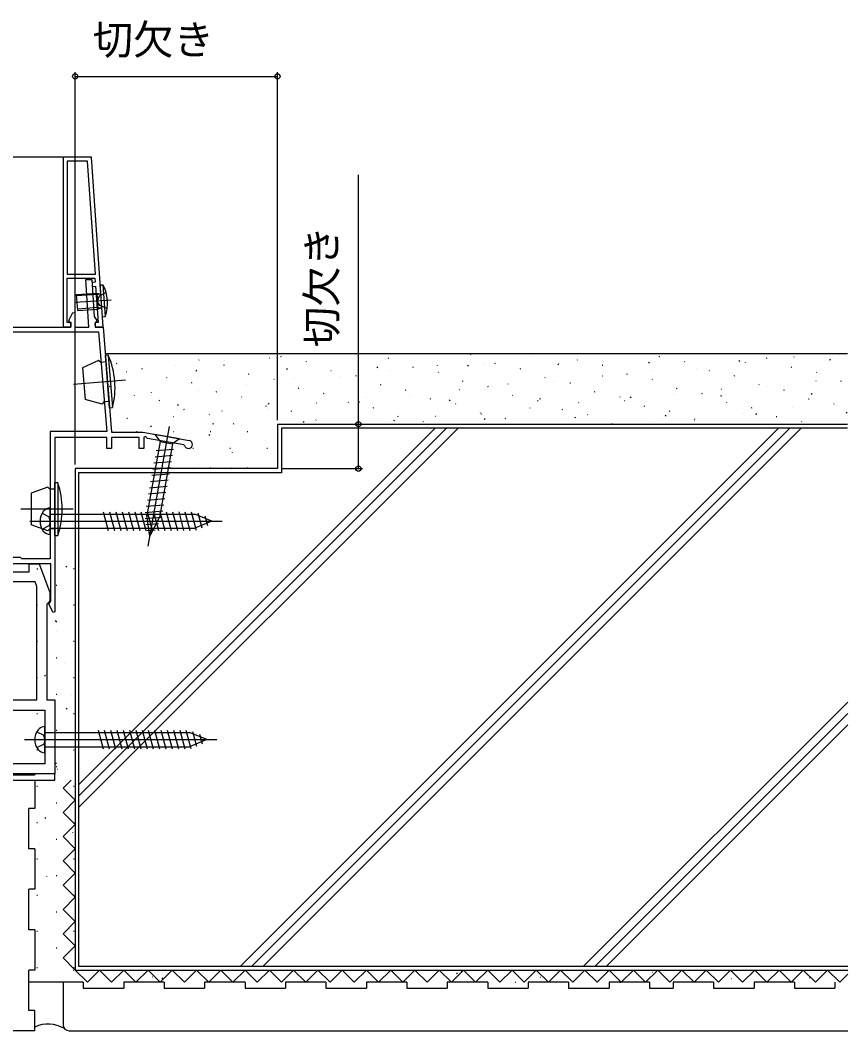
# Model space of a CAD drawing. Units: millimetres, scale not verified. Extents: x -525 to 525, y -783 to 779.
# Drawn here: x 132.4 to 337, y -449.9 to -200 of the extents above; entities that cross this region are included whole.
import ezdxf
from ezdxf.enums import TextEntityAlignment as Align

# ---------------------------------------------------------------- set-up
doc = ezdxf.new("R2010")
doc.units = ezdxf.units.MM
doc.header["$LTSCALE"] = 4
for name, color, linetype in [('0-2_YKK_11', 7, 'Continuous'), ('0-4_YKK_12', 2, 'Continuous'), ('0-5_YKK_13', 4, 'Continuous'), ('0-7_YKK_D', 6, 'Continuous'), ('0-9_YSS_K', 3, 'Continuous')]:
    doc.layers.add(name, color=color, linetype=linetype)
doc.styles.add('ＭＳ ゴシック', font='')
doc.styles.get('ＭＳ ゴシック').set_extended_font_data('MS Gothic')

msp = doc.modelspace()

# ---------------------------------------------------------------- linework, layer by layer
at = {"layer": '0-2_YKK_11'}
for points in [[(152.922, -275.8), (150, -233.9), (143, -233.9), (143, -275.8), (145, -275.8), (145, -274.8), (144, -274.8), (144, -263.8), (150.882, -263.8), (150.952, -264.802), (150.154, -264.858), (150.223, -265.856), (151.021, -265.8), (151.649, -274.8), (150.9, -274.8), (150.9, -275.8)], [(151.013, -262.8), (149.067, -234.9), (144, -234.9), (144, -262.8)], [(117.4, -333.2), (117.4, -277.1), (151.793, -277.1), (153.78, -301.7), (139.8, -301.7), (139.8, -333.2), (132.8, -333.2), (132.5, -332.9), (124.5, -332.9), (124.2, -333.2)], [(136.5, -368.1), (136.5, -340.051), (136.08, -338.9), (123, -338.9), (123, -340.4), (118.5, -340.4), (118.5, -368.1)], [(118.5, -370.6), (138.5, -370.6), (138.5, -383.9), (118.5, -383.9)]]:
    msp.add_lwpolyline(points, close=True, dxfattribs=at)
for points in [[(116, -332.4), (116, -275.9), (144.9, -275.9), (144.9, -274.992), (144.65, -274.696), (144.432, -274.266), (145.438, -272.253), (145.9, -272.363), (145.9, -275.9), (149.397, -275.9), (148.597, -264.1), (150.1, -264.1), (150.724, -273.302), (151.349, -274.233), (151.12, -274.699), (150.84, -275.019), (150.9, -275.9), (152.9, -275.9), (155, -301.9), (162.745, -301.9), (174.174, -303.915)], [(173.046, -305.2), (172.812, -304.995), (163.891, -303.422), (163.346, -302.965), (163, -303.127), (163, -305.9), (161.8, -305.9), (161.8, -303.2), (155, -303.2), (155, -305.9), (153.8, -305.9), (153.8, -303.2), (141, -303.2), (141, -346.332), (140.551, -346.449), (139.438, -344.446), (139.7, -344), (140, -343.7), (140, -334.4), (117.2, -334.4)], [(116.7, -337.6), (116.7, -337.9), (120.5, -337.9), (120.5, -336.2), (119.443, -335.029), (119.722, -334.4), (123, -334.4), (123, -336.4), (134.6, -336.4), (134.6, -334.4), (137.1, -334.4), (139.7, -341.529), (139.7, -343.606), (139.437, -343.904), (139, -344.4), (139, -368.1), (141, -368.1), (141, -386.4)], [(111, -387.9), (141, -387.9), (141, -386.4), (136.2, -386.4), (136.006, -386.55), (135.813, -386.7), (112, -386.7)], [(141, -386.4), (112, -386.4)]]:
    msp.add_lwpolyline(points, dxfattribs=at)
msp.add_arc((174, -304.9), 1, 197.48645, 80.00001, dxfattribs=at)
at = {"layer": '0-4_YKK_12'}
msp.add_line((143.5, -233.9), (-17.5, -233.9), dxfattribs=at)
at = {"layer": '0-5_YKK_13'}
for p, q in [((153.62, -267.315), (151.954, -268.289)), ((152.754, -273.39), (152.197, -265.41)), ((152.197, -265.41), (152.842, -265.421)), ((152.842, -265.421), (153.391, -273.289)), ((154.895, -269.231), (145.978, -269.853)), ((151.365, -267.852), (146.377, -268.2)), ((151.339, -267.474), (152.088, -267.681)), ((151.339, -267.474), (151.617, -271.465)), ((151.365, -267.852), (152.182, -267.684)), ((151.954, -268.289), (151.426, -269.473)), ((152.113, -270.573), (151.426, -269.473)), ((151.591, -271.087), (146.603, -271.434)), ((146.629, -271.812), (151.617, -271.465)), ((151.591, -271.087), (152.423, -271.14)), ((151.617, -271.465), (152.331, -271.156)), ((153.898, -271.306), (152.113, -270.573)), ((152.754, -273.39), (153.391, -273.289)), ((154.179, -282.864), (153.467, -282.921)), ((154.514, -295.879), (153.467, -282.921)), ((154.179, -282.864), (155.226, -295.821)), ((147.795, -285.98), (148.424, -293.77)), ((158.462, -289.039), (145.572, -290.08)), ((154.514, -295.879), (154.385, -294.284)), ((154.514, -295.879), (155.226, -295.821)), ((169.191, -300.498), (163.982, -330.042)), ((166.962, -304.217), (163.743, -322.47)), ((170.015, -304.756), (166.796, -323.008)), ((171.81, -303.498), (170.015, -304.756)), ((170.33, -306.132), (165.999, -306.511)), ((169.791, -309.191), (165.459, -309.57)), ((170.061, -307.662), (165.729, -308.041)), ((169.252, -312.25), (164.92, -312.629)), ((169.521, -310.72), (165.19, -311.099)), ((141.714, -314.4), (141, -314.4)), ((141, -327.4), (141, -314.4)), ((141.714, -314.4), (141.714, -327.4)), ((168.982, -313.779), (164.65, -314.158)), ((135.1, -316.992), (135.1, -324.808)), ((168.443, -316.838), (164.111, -317.217)), ((168.712, -315.308), (164.381, -315.687)), ((168.173, -318.367), (163.841, -318.746)), ((145.486, -320.9), (132.554, -320.9)), ((137.808, -321.95), (139.528, -322.808)), ((139.8, -327.15), (139.8, -320.65)), ((139.8, -322.15), (175.575, -322.15)), ((152.944, -321.6), (154.176, -326.2)), ((154.497, -321.6), (155.729, -326.2)), ((156.05, -321.6), (157.282, -326.2)), ((157.602, -321.6), (158.835, -326.2)), ((159.155, -321.6), (160.388, -326.2)), ((160.708, -321.6), (161.941, -326.2)), ((162.261, -321.6), (163.494, -326.2)), ((167.634, -321.426), (163.302, -321.805)), ((167.903, -319.896), (163.572, -320.275)), ((163.814, -321.6), (165.047, -326.2)), ((165.367, -321.6), (166.6, -326.2)), ((166.92, -321.6), (168.152, -326.2)), ((168.473, -321.6), (169.705, -326.2)), ((170.026, -321.6), (171.258, -326.2)), ((171.579, -321.6), (172.811, -326.2)), ((173.132, -321.6), (174.364, -326.2)), ((174.684, -321.6), (175.894, -326.113)), ((179.8, -323.9), (175.575, -322.15)), ((176.306, -321.858), (177.292, -325.534)), ((134.8, -323.9), (182.3, -323.9)), ((139.8, -323.9), (139.528, -322.808)), ((139.8, -323.9), (139.528, -324.992)), ((167.364, -322.955), (163.299, -323.311)), ((166.626, -324.525), (163.495, -324.799)), ((164.416, -327.58), (163.743, -322.47)), ((164.416, -327.58), (163.743, -322.47)), ((164.416, -327.58), (166.796, -323.008)), ((179.8, -323.9), (175.575, -325.65)), ((179.8, -323.9), (175.575, -325.65)), ((178.053, -322.581), (178.689, -324.955)), ((137.808, -325.85), (139.528, -324.992)), ((139.8, -325.65), (175.575, -325.65)), ((141, -327.4), (141, -325.8)), ((165.805, -326.103), (163.691, -326.288)), ((141, -327.4), (141.714, -327.4)), ((138.5, -381.15), (138.5, -374.65)), ((136.508, -375.95), (138.228, -376.808)), ((138.5, -377.9), (138.228, -376.808)), ((138.5, -376.15), (174.275, -376.15)), ((151.644, -375.6), (152.876, -380.2)), ((153.197, -375.6), (154.429, -380.2)), ((154.75, -375.6), (155.982, -380.2)), ((156.302, -375.6), (157.535, -380.2)), ((157.855, -375.6), (159.088, -380.2)), ((159.408, -375.6), (160.641, -380.2)), ((160.961, -375.6), (162.194, -380.2)), ((162.514, -375.6), (163.747, -380.2)), ((164.067, -375.6), (165.3, -380.2)), ((165.62, -375.6), (166.852, -380.2)), ((167.173, -375.6), (168.405, -380.2)), ((168.726, -375.6), (169.958, -380.2)), ((170.279, -375.6), (171.511, -380.2)), ((171.832, -375.6), (173.064, -380.2)), ((173.384, -375.6), (174.594, -380.113)), ((178.5, -377.9), (174.275, -376.15)), ((175.006, -375.858), (175.992, -379.534)), ((176.753, -376.581), (177.389, -378.955)), ((133.5, -377.9), (181, -377.9)), ((136.508, -379.85), (138.228, -378.992)), ((138.5, -377.9), (138.228, -378.992)), ((138.5, -379.65), (174.275, -379.65)), ((178.5, -377.9), (174.275, -379.65)), ((178.5, -377.9), (174.275, -379.65))]:
    msp.add_line(p, q, dxfattribs=at)
for points in [[(146.629, -271.812), (146.351, -267.822), (151.339, -267.474)], [(153.596, -284.516), (152.3, -284.621), (151.761, -284.162), (147.795, -285.98)], [(154.385, -294.284), (153.089, -294.389), (152.631, -294.927), (148.424, -293.77)], [(171.81, -303.498), (165.704, -302.422), (166.962, -304.217), (170.015, -304.756)], [(141, -316), (139.7, -316), (139.2, -315.5), (135.1, -316.992)], [(141, -325.8), (139.7, -325.8), (139.2, -326.3), (135.1, -324.808)]]:
    msp.add_lwpolyline(points, dxfattribs=at)
for centre, radius, start, end in [((144.495, -269.956), 9.5, 339.461, 28.51645), ((152.142, -267.489), 0.2, 254.56687, 3.98872), ((152.41, -271.339), 0.2, 3.98872, 113.41058), ((135.849, -290.865), 20, 345.65214, 23.58329), ((122.8, -320.9), 20, 341.03444, 18.96559), ((141.3, -323.9), 4, 142.75083, 217.24917), ((139.788, -322.75), 2.1, 89.66112, 142.75083), ((139.788, -325.05), 2.1, 217.24917, 270.33888), ((138.488, -376.75), 2.1, 89.66112, 142.75083), ((140, -377.9), 4, 142.75083, 217.24917), ((138.488, -379.05), 2.1, 217.24917, 270.33888)]:
    msp.add_arc(centre, radius, start, end, dxfattribs=at)
at = {"layer": '0-7_YKK_D'}
for p, q in [((146, -309.898), (146, -212.9)), ((146, -213.9), (196, -213.9)), ((196, -298.9), (196, -212.9)), ((197.168, -299.9), (217, -299.9)), ((197.168, -310.898), (217, -310.898))]:
    msp.add_line(p, q, dxfattribs=at)
msp.add_lwpolyline([(216, -310.898), (216, -299.9), (216, -238.251)], dxfattribs=at)
for centre in [(146, -213.9), (196, -213.9), (216, -299.9), (216, -310.898)]:
    msp.add_circle(centre, 0.637, dxfattribs=at)
at = {"layer": '0-9_YSS_K'}
for p, q in [((153.425, -282.4), (336.959, -282.4)), ((156.243, -284.912), (156.374, -284.84)), ((176.55, -284.039), (176.682, -283.967)), ((182.784, -284.094), (182.804, -284.072)), ((194.066, -283.54), (194.086, -283.517)), ((196.858, -283.166), (196.99, -283.094)), ((203.087, -284.464), (203.219, -284.392)), ((223.395, -283.591), (223.527, -283.519)), ((243.703, -282.718), (243.834, -282.646)), ((246.856, -284.811), (246.876, -284.789)), ((249.777, -284.92), (249.909, -284.848)), ((258.94, -283.363), (258.96, -283.34)), ((270.085, -284.048), (270.216, -283.976)), ((287.805, -284.819), (287.945, -284.554)), ((290.392, -283.175), (290.524, -283.103)), ((296.622, -284.472), (296.753, -284.4)), ((310.18, -284.431), (310.32, -284.165)), ((311.73, -284.634), (311.75, -284.612)), ((316.929, -283.599), (317.061, -283.527)), ((323.713, -283.297), (323.733, -283.275)), ((332.556, -284.042), (332.696, -283.777)), ((334.995, -282.743), (335.015, -282.72)), ((158.717, -286.88), (158.737, -286.857)), ((162.472, -286.209), (162.604, -286.137)), ((170.801, -285.431), (170.821, -285.409)), ((175.927, -286.761), (176.067, -286.495)), ((182.78, -285.336), (182.912, -285.264)), ((198.303, -286.372), (198.443, -286.107)), ((209.162, -286.666), (209.294, -286.594)), ((220.678, -285.984), (220.818, -285.719)), ((223.591, -286.703), (223.611, -286.68)), ((229.469, -285.793), (229.601, -285.721)), ((235.574, -285.366), (235.594, -285.343)), ((235.699, -287.09), (235.831, -287.018)), ((243.054, -285.596), (243.194, -285.33)), ((256.007, -286.218), (256.138, -286.146)), ((265.429, -285.207), (265.569, -284.942)), ((276.314, -285.345), (276.446, -285.273)), ((288.364, -286.637), (288.384, -286.615)), ((299.646, -286.083), (299.666, -286.06)), ((302.696, -286.674), (302.828, -286.602)), ((323.004, -285.801), (323.135, -285.73)), ((329.233, -287.099), (329.365, -287.027)), ((168.547, -288.412), (168.678, -288.34)), ((174.776, -289.709), (174.908, -289.637)), ((188.854, -287.539), (188.986, -287.467)), ((195.084, -288.836), (195.216, -288.764)), ((200.225, -288.706), (200.245, -288.683)), ((211.507, -288.151), (211.527, -288.129)), ((215.391, -287.963), (215.523, -287.891)), ((241.773, -289.293), (241.905, -289.221)), ((262.081, -288.42), (262.213, -288.348)), ((264.297, -289.422), (264.317, -289.4)), ((268.311, -289.717), (268.442, -289.645)), ((276.381, -287.974), (276.401, -287.952)), ((282.389, -287.547), (282.52, -287.475)), ((288.618, -288.844), (288.75, -288.772)), ((308.926, -287.971), (309.057, -287.9)), ((329.171, -289.245), (329.191, -289.223)), ((335.308, -289.301), (335.439, -289.229)), ((154.469, -290.582), (154.6, -290.51)), ((164.876, -292.046), (164.896, -292.023)), ((176.158, -291.491), (176.178, -291.469)), ((180.851, -291.911), (180.982, -291.839)), ((188.242, -290.042), (188.262, -290.02)), ((201.158, -291.038), (201.29, -290.966)), ((207.388, -292.336), (207.52, -292.264)), ((221.466, -290.165), (221.598, -290.094)), ((227.695, -291.463), (227.827, -291.391)), ((241.032, -291.314), (241.052, -291.291)), ((248.003, -290.59), (248.135, -290.518)), ((253.015, -289.977), (253.035, -289.955)), ((274.385, -291.919), (274.517, -291.848)), ((294.693, -291.047), (294.824, -290.975)), ((300.922, -292.344), (301.054, -292.272)), ((305.805, -291.249), (305.825, -291.226)), ((315, -290.174), (315.132, -290.102)), ((317.087, -290.694), (317.107, -290.672)), ((321.23, -291.471), (321.361, -291.399)), ((328.035, -292.596), (328.176, -292.331)), ((160.543, -292.784), (160.675, -292.712)), ((166.773, -294.081), (166.904, -294.009)), ((187.08, -293.208), (187.212, -293.136)), ((193.783, -294.927), (193.923, -294.661)), ((205.683, -294.654), (205.703, -294.631)), ((213.462, -294.538), (213.594, -294.466)), ((216.158, -294.538), (216.298, -294.273)), ((217.666, -293.317), (217.686, -293.295)), ((228.948, -292.762), (228.968, -292.74)), ((233.77, -293.665), (233.902, -293.593)), ((238.534, -294.15), (238.674, -293.885)), ((254.077, -292.792), (254.209, -292.72)), ((260.307, -294.089), (260.439, -294.018)), ((260.909, -293.762), (261.049, -293.496)), ((270.456, -294.588), (270.476, -294.566)), ((280.615, -293.217), (280.746, -293.145)), ((281.738, -294.034), (281.758, -294.011)), ((283.284, -293.373), (283.425, -293.108)), ((293.822, -292.585), (293.842, -292.563)), ((305.66, -292.985), (305.8, -292.72)), ((306.997, -294.546), (307.128, -294.474)), ((327.304, -293.673), (327.436, -293.601)), ((171.407, -295.315), (171.547, -295.05)), ((172.847, -296.283), (172.979, -296.212)), ((182.317, -296.657), (182.337, -296.635)), ((193.155, -295.411), (193.286, -295.339)), ((193.599, -296.102), (193.619, -296.08)), ((199.384, -296.708), (199.516, -296.636)), ((219.692, -295.835), (219.824, -295.763)), ((239.999, -294.962), (240.131, -294.89)), ((246.074, -297.165), (246.206, -297.093)), ((246.389, -297.374), (246.409, -297.351)), ((258.473, -295.925), (258.493, -295.903)), ((266.381, -296.292), (266.513, -296.22)), ((286.689, -295.419), (286.821, -295.347)), ((292.919, -296.716), (293.05, -296.644)), ((311.263, -297.197), (311.283, -297.174)), ((313.226, -295.843), (313.358, -295.771)), ((314.328, -297.558), (314.469, -297.293)), ((323.246, -295.86), (323.266, -295.837)), ((333.534, -294.971), (333.665, -294.899)), ((334.528, -295.305), (334.548, -295.283)), ((336.704, -297.17), (336.844, -296.905)), ((158.25, -299.442), (158.27, -299.42)), ((158.769, -298.453), (158.901, -298.382)), ((170.334, -297.994), (170.354, -297.971)), ((179.077, -297.581), (179.208, -297.509)), ((180.075, -299.889), (180.216, -299.623)), ((185.151, -299.783), (185.283, -299.711)), ((202.451, -299.5), (202.591, -299.235)), ((205.459, -298.91), (205.59, -298.838)), ((223.124, -299.265), (223.144, -299.243)), ((224.826, -299.112), (224.967, -298.847)), ((225.766, -298.037), (225.898, -297.965)), ((231.996, -299.335), (232.128, -299.263)), ((235.107, -297.928), (235.127, -297.906)), ((247.202, -298.724), (247.342, -298.458)), ((252.303, -298.462), (252.435, -298.39)), ((269.577, -298.335), (269.718, -298.07)), ((272.611, -297.589), (272.743, -297.517)), ((278.685, -299.791), (278.817, -299.719)), ((287.897, -299.2), (287.917, -299.177)), ((291.953, -297.947), (292.093, -297.682)), ((298.993, -298.919), (299.125, -298.847)), ((299.179, -298.645), (299.199, -298.623)), ((319.301, -298.046), (319.432, -297.974)), ((325.53, -299.343), (325.662, -299.271)), ((240.636, -300.9), (146.832, -394.704)), ((237.807, -300.9), (146.832, -391.876)), ((234.979, -300.9), (146.832, -389.047)), ((161.146, -301.699), (161.296, -301.699)), ((164.642, -300.441), (164.892, -300.275)), ((170.266, -301.699), (170.416, -301.699)), ((179.386, -301.699), (179.536, -301.699)), ((319.832, -300.901), (186.832, -433.9)), ((188.506, -301.699), (188.656, -301.699)), ((322.66, -300.901), (189.661, -433.9)), ((325.488, -300.901), (192.489, -433.9)), ((196, -299.9), (336.963, -299.9)), ((196, -299.9), (196, -310.898)), ((336.964, -300.901), (197, -300.9)), ((197, -300.9), (197, -311.898)), ((173.558, -302.431), (173.586, -302.421)), ((179.05, -302.658), (179.3, -302.492)), ((193.085, -304.039), (193.114, -304.029)), ((175.111, -305.824), (175.261, -305.824)), ((184.231, -305.824), (184.381, -305.824)), ((184.856, -306.953), (184.884, -306.943)), ((193.351, -305.824), (193.501, -305.824)), ((196, -310.898), (146, -310.898)), ((146, -310.898), (146, -434.9)), ((146.832, -311.898), (146.832, -433.9)), ((197, -311.898), (146.832, -311.898)), ((176.485, -309.917), (176.514, -309.907)), ((179.386, -310.669), (179.536, -310.669)), ((184.465, -310.827), (184.715, -310.662)), ((188.506, -310.669), (188.656, -310.669)), ((136.486, -335.598), (136.636, -335.598)), ((136.694, -335.806), (136.722, -335.796)), ((143.688, -335.14), (143.938, -334.974)), ((145.606, -335.598), (145.756, -335.598)), ((141.331, -339.723), (141.481, -339.723)), ((136.486, -344.568), (136.636, -344.568)), ((138.49, -343.692), (138.519, -343.682)), ((145.606, -344.568), (145.756, -344.568)), ((141.035, -348.649), (141.285, -348.484)), ((141.331, -348.693), (141.481, -348.693)), ((142.998, -347.898), (142.996, -347.9)), ((141.418, -351.178), (141.446, -351.168)), ((136.486, -353.538), (136.636, -353.538)), ((145.606, -353.538), (145.756, -353.538)), ((141.331, -357.663), (141.481, -357.663)), ((143.356, -359.015), (143.384, -359.005)), ((138.381, -362.159), (138.632, -361.993)), ((136.486, -362.508), (136.636, -362.508)), ((145.606, -362.508), (145.756, -362.508)), ((141.331, -366.633), (141.481, -366.633)), ((145.153, -366.902), (145.181, -366.892)), ((136.924, -369.816), (136.952, -369.806)), ((336.98, -368.605), (271.685, -433.9)), ((136.486, -371.478), (136.636, -371.478)), ((143.796, -370.328), (144.046, -370.163)), ((145.606, -371.478), (145.756, -371.478)), ((336.981, -371.433), (274.513, -433.9)), ((336.981, -374.26), (277.342, -433.9)), ((141.331, -375.603), (141.481, -375.603)), ((138.72, -377.702), (138.749, -377.692)), ((136.486, -380.448), (136.636, -380.448)), ((145.606, -380.448), (145.756, -380.448)), ((141.143, -383.838), (141.393, -383.672)), ((141.331, -384.573), (141.481, -384.573)), ((141.648, -385.188), (141.676, -385.178)), ((135.996, -387.9), (135.996, -394.899)), ((136.486, -389.418), (136.636, -389.418)), ((144.995, -387.9), (142.996, -389.9)), ((145.606, -389.418), (145.756, -389.418)), ((145.996, -392.9), (142.996, -389.9)), ((141.331, -393.543), (141.481, -393.543)), ((145.996, -392.9), (142.996, -395.9)), ((143.586, -393.025), (143.614, -393.015)), ((135.996, -394.899), (134.496, -394.899)), ((134.496, -404.899), (134.496, -394.899)), ((138.489, -397.348), (138.739, -397.182)), ((145.996, -398.9), (142.996, -395.9)), ((136.486, -398.388), (136.636, -398.388)), ((145.996, -398.9), (142.996, -401.9)), ((145.606, -398.388), (145.756, -398.388)), ((145.996, -404.9), (142.996, -401.9)), ((145.383, -400.912), (145.411, -400.902)), ((137.154, -403.826), (137.182, -403.816)), ((141.331, -402.513), (141.481, -402.513)), ((135.996, -404.899), (134.496, -404.899)), ((135.996, -404.899), (135.996, -414.899)), ((145.996, -404.9), (142.996, -407.9)), ((136.486, -407.358), (136.636, -407.358)), ((145.996, -410.9), (142.996, -407.9)), ((145.606, -407.358), (145.756, -407.358)), ((136, -410.749), (136.086, -410.692)), ((138.95, -411.712), (138.979, -411.702)), ((141.331, -411.483), (141.481, -411.483)), ((145.996, -410.9), (142.996, -413.9)), ((145.996, -416.9), (142.996, -413.9)), ((135.996, -414.899), (134.496, -414.899)), ((134.496, -424.899), (134.496, -414.899)), ((136.486, -416.328), (136.636, -416.328)), ((145.996, -416.9), (142.996, -419.9)), ((145.606, -416.328), (145.756, -416.328)), ((141.878, -419.198), (141.906, -419.188)), ((141.331, -420.453), (141.481, -420.453)), ((145.996, -422.9), (142.996, -419.9)), ((145.996, -422.9), (142.996, -425.9)), ((135.996, -424.899), (134.496, -424.899)), ((136.486, -425.298), (136.636, -425.298)), ((145.996, -428.9), (142.996, -425.9)), ((143.816, -427.035), (143.844, -427.025)), ((145.606, -425.298), (145.756, -425.298)), ((141.331, -429.423), (141.481, -429.423)), ((145.996, -428.9), (142.996, -431.9)), ((145.996, -434.9), (142.996, -431.9)), ((136.486, -434.268), (136.636, -434.268)), ((145.606, -434.268), (145.756, -434.268)), ((146.832, -433.9), (336.996, -433.9)), ((134.496, -444.899), (134.496, -434.899)), ((145.613, -434.922), (145.641, -434.912)), ((146, -434.9), (336.996, -434.9)), ((149, -437.9), (146, -434.9)), ((149, -437.9), (152, -434.9)), ((155, -437.9), (152, -434.9)), ((155, -437.9), (158, -434.9)), ((161, -437.9), (158, -434.9)), ((161, -437.9), (164, -434.9)), ((167, -437.9), (164, -434.9)), ((165.141, -436.529), (165.169, -436.519)), ((167, -437.9), (170, -434.9)), ((167.413, -436.97), (167.663, -436.805)), ((173, -437.9), (170, -434.9)), ((173, -437.9), (176, -434.9)), ((179, -437.9), (176, -434.9)), ((179, -437.9), (182, -434.9)), ((185, -437.9), (182, -434.9)), ((185, -437.9), (188, -434.9)), ((191, -437.9), (188, -434.9)), ((191, -437.9), (194, -434.9)), ((197, -437.9), (194, -434.9)), ((197, -437.9), (200, -434.9)), ((203, -437.9), (200, -434.9)), ((203, -437.9), (206, -434.9)), ((209, -437.9), (206, -434.9)), ((209, -437.9), (212, -434.9)), ((215, -437.9), (212, -434.9)), ((213.556, -436.43), (213.585, -436.42)), ((215, -437.9), (218, -434.9)), ((221, -437.9), (218, -434.9)), ((221, -437.9), (224, -434.9)), ((227, -437.9), (224, -434.9)), ((227, -437.9), (230, -434.9)), ((233, -437.9), (230, -434.9)), ((233, -437.9), (236, -434.9)), ((239, -437.9), (236, -434.9)), ((239, -437.9), (242, -434.9)), ((240.255, -435.771), (240.505, -435.605)), ((241.455, -435.073), (241.483, -435.063)), ((245, -437.9), (242, -434.9)), ((245, -437.9), (248, -434.9)), ((251, -437.9), (248, -434.9)), ((251, -437.9), (254, -434.9)), ((257, -437.9), (254, -434.9)), ((257, -437.9), (260, -434.9)), ((263, -437.9), (260, -434.9)), ((260.983, -436.681), (261.011, -436.671)), ((263, -437.9), (266, -434.9)), ((269, -437.9), (266, -434.9)), ((269, -437.9), (272, -434.9)), ((275, -437.9), (272, -434.9)), ((275, -437.9), (278, -434.9)), ((281, -437.9), (278, -434.9)), ((281, -437.9), (284, -434.9)), ((287, -437.9), (284, -434.9)), ((287, -437.9), (290, -434.9)), ((288.74, -435.375), (288.768, -435.365)), ((293, -437.9), (290, -434.9)), ((293, -437.9), (296, -434.9)), ((299, -437.9), (296, -434.9)), ((299, -437.9), (302, -434.9)), ((305, -437.9), (302, -434.9)), ((305, -437.9), (308, -434.9)), ((311, -437.9), (308, -434.9)), ((308.267, -436.983), (308.296, -436.972)), ((311, -437.9), (314, -434.9)), ((317, -437.9), (314, -434.9)), ((317, -437.9), (320, -434.9)), ((323, -437.9), (320, -434.9)), ((323, -437.9), (326, -434.9)), ((329, -437.9), (326, -434.9)), ((327.505, -436.788), (327.755, -436.623)), ((329, -437.9), (332, -434.9)), ((335, -437.9), (332, -434.9)), ((335, -437.9), (336.997, -435.903)), ((147.994, -437.9), (134.496, -437.9)), ((137.384, -437.836), (137.412, -437.826)), ((142.996, -437.9), (142.996, -448.4)), ((147.994, -437.9), (147.994, -439.4)), ((147.994, -439.4), (157.994, -439.4)), ((167.994, -437.9), (167.994, -439.4)), ((167.994, -439.4), (177.994, -439.4)), ((187.994, -437.9), (177.994, -437.9)), ((177.994, -437.9), (177.994, -439.4)), ((187.994, -437.9), (187.994, -439.4)), ((187.994, -439.4), (197.994, -439.4)), ((197.994, -437.9), (197.994, -439.4)), ((207.994, -437.9), (197.994, -437.9)), ((217.994, -437.9), (217.994, -439.4)), ((217.994, -437.9), (217.994, -439.4)), ((227.994, -437.9), (217.994, -437.9)), ((227.994, -437.9), (217.994, -437.9)), ((237.994, -437.9), (237.994, -439.4)), ((247.994, -437.9), (237.994, -437.9)), ((254.795, -437.9), (254.913, -437.822)), ((257.994, -437.9), (257.994, -439.4)), ((257.994, -437.9), (257.994, -439.4)), ((267.994, -437.9), (257.994, -437.9)), ((267.994, -437.9), (257.994, -437.9)), ((277.994, -437.9), (277.994, -439.4)), ((287.994, -437.9), (277.994, -437.9)), ((280.645, -437.905), (280.845, -437.905)), ((293.815, -437.9), (293.815, -439.4)), ((303.815, -437.9), (293.815, -437.9)), ((313.815, -437.9), (313.815, -439.4)), ((313.815, -437.9), (313.815, -439.4)), ((323.815, -437.9), (313.815, -437.9)), ((333.815, -437.9), (333.815, -439.4)), ((135.996, -444.899), (134.496, -444.899)), ((135.996, -449.897), (135.996, -444.899)), ((135.996, -449.897), (125.496, -449.897)), ((144.491, -449.9), (337, -449.9))]:
    msp.add_line(p, q, dxfattribs=at)
for points in [[(135.996, -424.899), (135.996, -434.899), (134.496, -434.899)], [(167.994, -437.9), (157.994, -437.9), (157.994, -439.4)], [(207.994, -437.9), (207.994, -439.4), (217.994, -439.4)], [(227.994, -437.9), (227.994, -439.4), (237.994, -439.4)], [(247.994, -437.9), (247.994, -439.4), (257.994, -439.4)], [(267.994, -437.9), (267.994, -439.4), (277.994, -439.4)], [(287.994, -437.9), (287.994, -439.4), (293.815, -439.4)], [(303.815, -437.9), (303.815, -439.4), (313.815, -439.4)], [(323.815, -437.9), (323.815, -439.4), (333.815, -439.4)]]:
    msp.add_lwpolyline(points, dxfattribs=at)
for centre, radius, start, end in [((139.34, -455.919), 7.692, 58.7595, 115.76844), ((144.496, -448.4), 1.5, 180, 270)]:
    msp.add_arc(centre, radius, start, end, dxfattribs=at)

# ---------------------------------------------------------------- texts
at = {"layer": '0-7_YKK_D', "style": 'ＭＳ ゴシック'}
msp.add_text('切欠き', height=7.331, dxfattribs=at).set_placement((150.318, -210.707), align=Align.BOTTOM_LEFT)
msp.add_text('切欠き', height=7.331, rotation=90, dxfattribs=at).set_placement((212.807, -280.876), align=Align.BOTTOM_LEFT)

doc.saveas('drawing.dxf')
